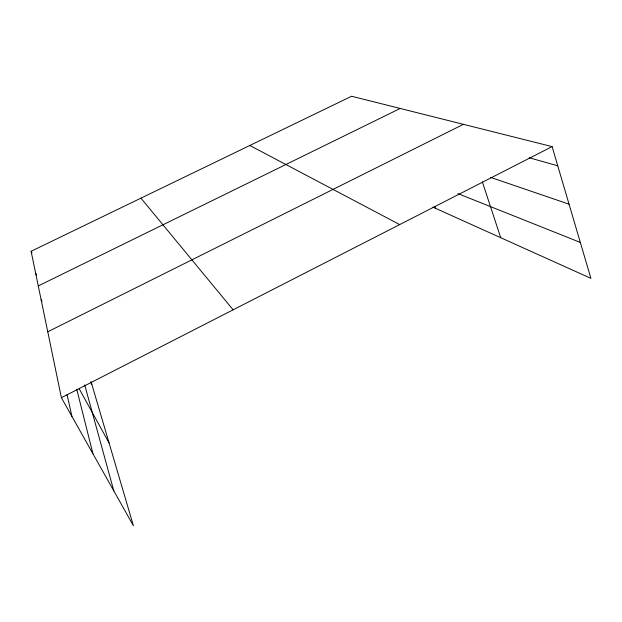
<?xml version="1.0" encoding="UTF-8"?>
<svg xmlns="http://www.w3.org/2000/svg" width="622" height="622" viewBox="0 0 622 622"><rect width="100%" height="100%" fill="white"/><g stroke="black" fill="none" stroke-linecap="round" stroke-linejoin="round"><path stroke-width="0.93" d="M91.03 381.574L133.411 525.745L61.391 397.699L552.095 146.598L590.9 278.361L432.858 207.126M47.754 331.783L463.421 124.33M38.269 285.926L400.203 108.461M61.391 397.699L31.1 251.28L351.593 96.254L552.095 146.598M529.306 157.786L557.747 165.802M490.665 177.41L569.052 204.187M457.963 193.629L580.318 242.432M249.834 145.478L399.682 224.589M140.937 198.154L233.133 309.81M79.157 388.719L109.06 442.918M41.122 299.718L42.016 301.359M90.905 382.584L91.823 384.279M35.664 273.353L36.589 275.056M31.1 251.28L32.01 252.967M434.84 206.527L435.47 208.3M482.361 181.888L500.726 237.721M84.701 384.917L113.849 490.96M76.747 389.263L92.958 453.827M67.028 394.434L71.934 416.445"/></g></svg>
